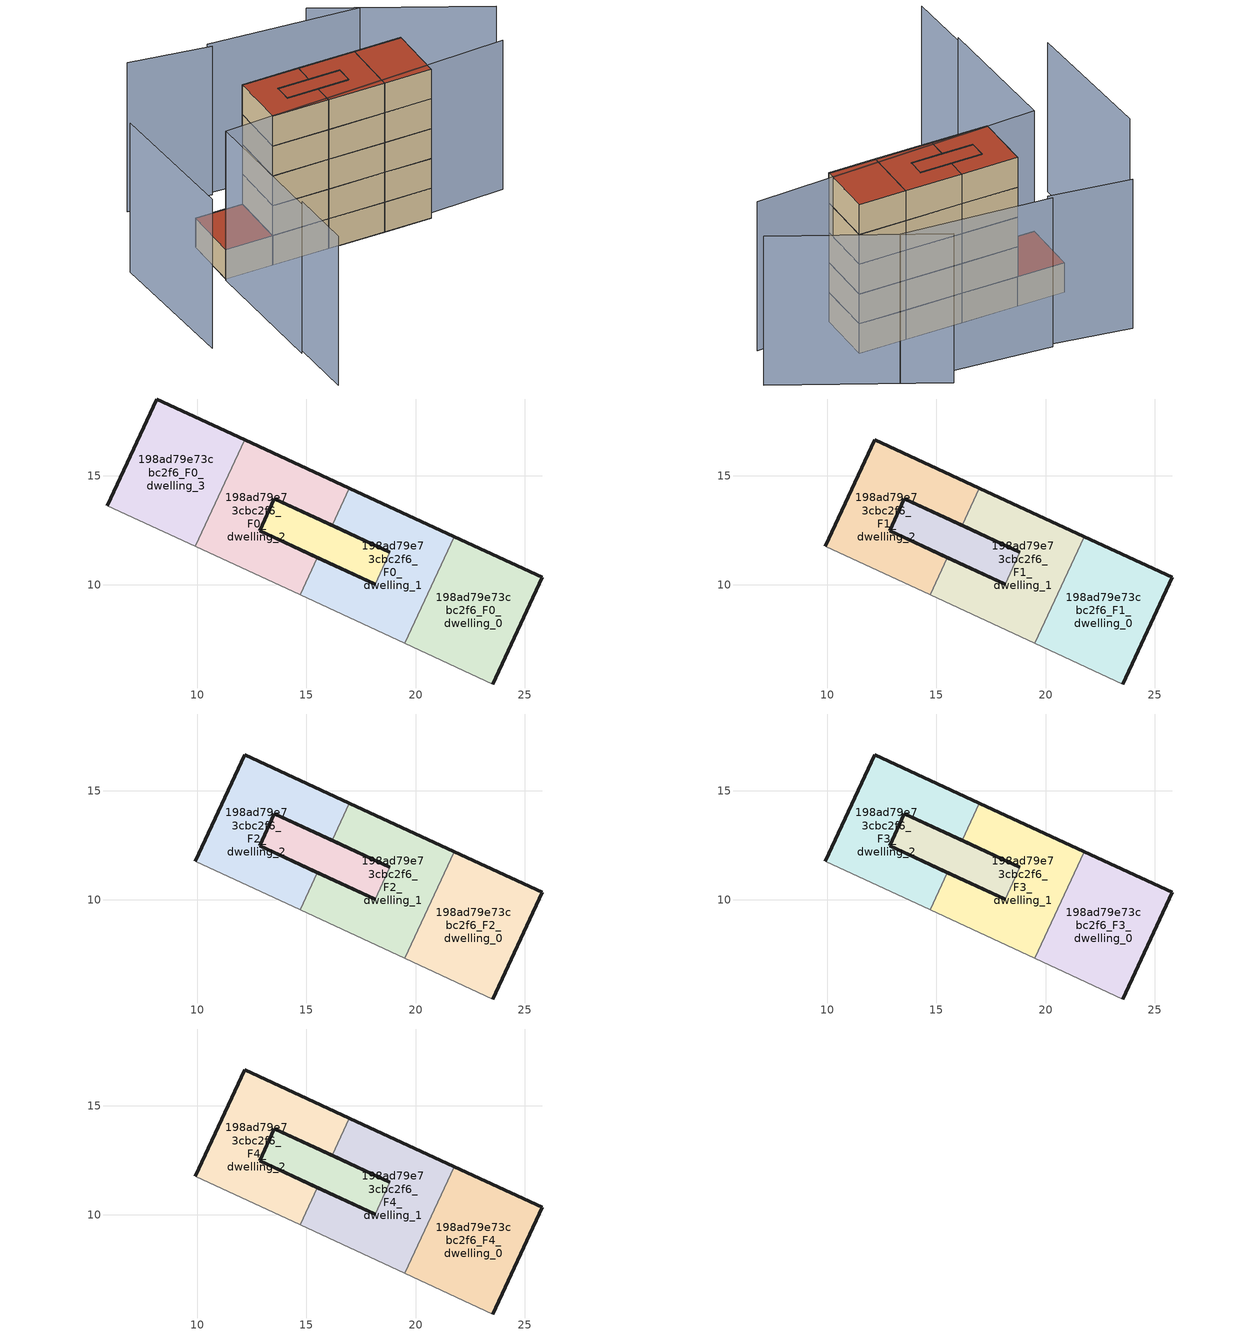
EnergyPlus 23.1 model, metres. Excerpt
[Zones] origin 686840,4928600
198ad79e73cbc2f6_F0_dwelling_0
 floor ground (EU_floor_Construction): 23.53,5.46 25.8,10.35 21.78,12.21 19.52,7.32 z0
 wall outside (EU_wall_Construction): 21.78,12.21 25.8,10.35 23.53,5.46 z0:3
 wall adiabatic (EU_wall_Construction): 23.53,5.46 19.52,7.32 z0:3
 wall to 198ad79e73cbc2f6_F0_dwelling_1 (EU_wall_Construction): 19.52,7.32 21.78,12.21 z0:3
198ad79e73cbc2f6_F0_dwelling_1
 floor ground (EU_floor_Construction): 19.52,7.32 21.78,12.21 16.97,14.43 16.18,12.72 18.83,11.5 18.15,10.03 15.5,11.25 14.71,9.54 z0
 wall outside (EU_wall_Construction): 15.5,11.25 18.15,10.03 / 18.83,11.5 16.18,12.72 / 16.97,14.43 21.78,12.21 z0:3
 wall adiabatic (EU_wall_Construction): 19.52,7.32 14.71,9.54 z0:3
 wall to 198ad79e73cbc2f6_F0_dwelling_2 (EU_wall_Construction): 14.71,9.54 15.5,11.25 / 16.18,12.72 16.97,14.43 z0:3
 wall to 198ad79e73cbc2f6_F0_circulation (EU_wall_Construction): 18.15,10.03 18.83,11.5 z0:3
198ad79e73cbc2f6_F0_dwelling_2
 floor ground (EU_floor_Construction): 15.5,11.25 12.86,12.48 13.54,13.94 16.18,12.72 16.97,14.43 12.17,16.66 9.9,11.76 14.71,9.54 z0
 wall outside (EU_wall_Construction): 16.18,12.72 13.54,13.94 12.86,12.48 15.5,11.25 / 12.17,16.66 16.97,14.43 z0:3
 wall adiabatic (EU_wall_Construction): 14.71,9.54 9.9,11.76 z0:3
 wall to 198ad79e73cbc2f6_F0_dwelling_3 (EU_wall_Construction): 9.9,11.76 12.17,16.66 z0:3
198ad79e73cbc2f6_F0_dwelling_3
 floor ground (EU_floor_Construction): 9.9,11.76 12.17,16.66 8.15,18.51 5.89,13.62 z0
 wall outside (EU_wall_Construction): 5.89,13.62 8.15,18.51 12.17,16.66 z0:3
 wall adiabatic (EU_wall_Construction): 9.9,11.76 5.89,13.62 z0:3
 roof outside (EU_roof_Construction): 12.17,16.66 9.9,11.76 5.89,13.62 8.15,18.51 z3
198ad79e73cbc2f6_F0_circulation
 floor ground (EU_floor_Construction): 18.15,10.03 18.83,11.5 13.54,13.94 12.86,12.48 z0
 wall outside (EU_wall_Construction): 18.15,10.03 12.86,12.48 13.54,13.94 18.83,11.5 z0:3
198ad79e73cbc2f6_F1_dwelling_0
 floor to 198ad79e73cbc2f6_F0_dwelling_0 (EU_floor_Construction): 23.53,5.46 25.79,10.35 21.78,12.21 19.52,7.32 z3
 wall outside (EU_wall_Construction): 21.78,12.21 25.8,10.35 23.53,5.46 z3:6
 wall adiabatic (EU_wall_Construction): 23.53,5.46 19.52,7.32 z3:6
 wall to 198ad79e73cbc2f6_F1_dwelling_1 (EU_wall_Construction): 19.52,7.32 21.78,12.21 z3:6
198ad79e73cbc2f6_F1_dwelling_1
 floor to 198ad79e73cbc2f6_F0_dwelling_1 (EU_floor_Construction): 19.52,7.32 21.78,12.21 16.97,14.43 16.18,12.72 18.83,11.5 18.15,10.03 15.5,11.25 14.71,9.54 z3
 wall outside (EU_wall_Construction): 15.5,11.25 18.15,10.03 / 18.83,11.5 16.18,12.72 / 16.97,14.43 21.78,12.21 z3:6
 wall adiabatic (EU_wall_Construction): 19.52,7.32 14.71,9.54 z3:6
 wall to 198ad79e73cbc2f6_F1_dwelling_2 (EU_wall_Construction): 14.71,9.54 15.5,11.25 / 16.18,12.72 16.97,14.43 z3:6
 wall to 198ad79e73cbc2f6_F1_circulation (EU_wall_Construction): 18.15,10.03 18.83,11.5 z3:6
198ad79e73cbc2f6_F1_dwelling_2
 floor to 198ad79e73cbc2f6_F0_dwelling_2 (EU_floor_Construction): 15.5,11.25 12.86,12.48 13.54,13.94 16.18,12.72 16.97,14.43 12.17,16.66 9.9,11.76 14.71,9.54 z3
 wall outside (EU_wall_Construction): 16.18,12.72 13.54,13.94 12.86,12.48 15.5,11.25 / 9.9,11.76 12.17,16.66 16.97,14.43 z3:6
 wall adiabatic (EU_wall_Construction): 14.71,9.54 9.9,11.76 z3:6
198ad79e73cbc2f6_F1_circulation
 floor to 198ad79e73cbc2f6_F0_circulation (EU_floor_Construction): 18.15,10.03 18.83,11.5 13.54,13.94 12.86,12.48 z3
 wall outside (EU_wall_Construction): 18.15,10.03 12.86,12.48 13.54,13.94 18.83,11.5 z3:6
198ad79e73cbc2f6_F2_dwelling_0
 floor to 198ad79e73cbc2f6_F1_dwelling_0 (EU_floor_Construction): 23.53,5.46 25.79,10.35 21.78,12.21 19.52,7.32 z6
 wall outside (EU_wall_Construction): 21.78,12.21 25.8,10.35 23.53,5.46 z6:9
 wall adiabatic (EU_wall_Construction): 23.53,5.46 19.52,7.32 z6:9
 wall to 198ad79e73cbc2f6_F2_dwelling_1 (EU_wall_Construction): 19.52,7.32 21.78,12.21 z6:9
198ad79e73cbc2f6_F2_dwelling_1
 floor to 198ad79e73cbc2f6_F1_dwelling_1 (EU_floor_Construction): 19.52,7.32 21.78,12.21 16.97,14.43 16.18,12.72 18.83,11.5 18.15,10.03 15.5,11.25 14.71,9.54 z6
 wall outside (EU_wall_Construction): 15.5,11.25 18.15,10.03 / 18.83,11.5 16.18,12.72 / 16.97,14.43 21.78,12.21 z6:9
 wall adiabatic (EU_wall_Construction): 19.52,7.32 14.71,9.54 z6:9
 wall to 198ad79e73cbc2f6_F2_dwelling_2 (EU_wall_Construction): 14.71,9.54 15.5,11.25 / 16.18,12.72 16.97,14.43 z6:9
 wall to 198ad79e73cbc2f6_F2_circulation (EU_wall_Construction): 18.15,10.03 18.83,11.5 z6:9
198ad79e73cbc2f6_F2_dwelling_2
 floor to 198ad79e73cbc2f6_F1_dwelling_2 (EU_floor_Construction): 15.5,11.25 12.86,12.48 13.54,13.94 16.18,12.72 16.97,14.43 12.17,16.66 9.9,11.76 14.71,9.54 z6
 wall outside (EU_wall_Construction): 16.18,12.72 13.54,13.94 12.86,12.48 15.5,11.25 / 9.9,11.76 12.17,16.66 16.97,14.43 z6:9
 wall adiabatic (EU_wall_Construction): 14.71,9.54 9.9,11.76 z6:9
198ad79e73cbc2f6_F2_circulation
 floor to 198ad79e73cbc2f6_F1_circulation (EU_floor_Construction): 18.15,10.03 18.83,11.5 13.54,13.94 12.86,12.48 z6
 wall outside (EU_wall_Construction): 18.15,10.03 12.86,12.48 13.54,13.94 18.83,11.5 z6:9
198ad79e73cbc2f6_F3_dwelling_0
 floor to 198ad79e73cbc2f6_F2_dwelling_0 (EU_floor_Construction): 23.53,5.46 25.79,10.35 21.78,12.21 19.52,7.32 z9
 wall outside (EU_wall_Construction): 21.78,12.21 25.8,10.35 23.53,5.46 z9:12
 wall adiabatic (EU_wall_Construction): 23.53,5.46 19.52,7.32 z9:12
 wall to 198ad79e73cbc2f6_F3_dwelling_1 (EU_wall_Construction): 19.52,7.32 21.78,12.21 z9:12
198ad79e73cbc2f6_F3_dwelling_1
 floor to 198ad79e73cbc2f6_F2_dwelling_1 (EU_floor_Construction): 19.52,7.32 21.78,12.21 16.97,14.43 16.18,12.72 18.83,11.5 18.15,10.03 15.5,11.25 14.71,9.54 z9
 wall outside (EU_wall_Construction): 15.5,11.25 18.15,10.03 / 18.83,11.5 16.18,12.72 / 16.97,14.43 21.78,12.21 z9:12
 wall adiabatic (EU_wall_Construction): 19.52,7.32 14.71,9.54 z9:12
 wall to 198ad79e73cbc2f6_F3_dwelling_2 (EU_wall_Construction): 14.71,9.54 15.5,11.25 / 16.18,12.72 16.97,14.43 z9:12
 wall to 198ad79e73cbc2f6_F3_circulation (EU_wall_Construction): 18.15,10.03 18.83,11.5 z9:12
198ad79e73cbc2f6_F3_dwelling_2
 floor to 198ad79e73cbc2f6_F2_dwelling_2 (EU_floor_Construction): 15.5,11.25 12.86,12.48 13.54,13.94 16.18,12.72 16.97,14.43 12.17,16.66 9.9,11.76 14.71,9.54 z9
 wall outside (EU_wall_Construction): 16.18,12.72 13.54,13.94 12.86,12.48 15.5,11.25 / 9.9,11.76 12.17,16.66 16.97,14.43 z9:12
 wall adiabatic (EU_wall_Construction): 14.71,9.54 9.9,11.76 z9:12
198ad79e73cbc2f6_F3_circulation
 floor to 198ad79e73cbc2f6_F2_circulation (EU_floor_Construction): 18.15,10.03 18.83,11.5 13.54,13.94 12.86,12.48 z9
 wall outside (EU_wall_Construction): 18.15,10.03 12.86,12.48 13.54,13.94 18.83,11.5 z9:12
198ad79e73cbc2f6_F4_dwelling_0
 floor to 198ad79e73cbc2f6_F3_dwelling_0 (EU_floor_Construction): 23.53,5.46 25.79,10.35 21.78,12.21 19.52,7.32 z12
 wall outside (EU_wall_Construction): 21.78,12.21 25.8,10.35 23.53,5.46 z12:15
 wall adiabatic (EU_wall_Construction): 23.53,5.46 19.52,7.32 z12:15
 wall to 198ad79e73cbc2f6_F4_dwelling_1 (EU_wall_Construction): 19.52,7.32 21.78,12.21 z12:15
 roof outside (EU_roof_Construction): 25.8,10.35 23.53,5.46 19.52,7.32 21.78,12.21 z15
198ad79e73cbc2f6_F4_dwelling_1
 floor to 198ad79e73cbc2f6_F3_dwelling_1 (EU_floor_Construction): 19.52,7.32 21.78,12.21 16.97,14.43 16.18,12.72 18.83,11.5 18.15,10.03 15.5,11.25 14.71,9.54 z12
 wall outside (EU_wall_Construction): 15.5,11.25 18.15,10.03 / 18.83,11.5 16.18,12.72 / 16.97,14.43 21.78,12.21 z12:15
 wall adiabatic (EU_wall_Construction): 19.52,7.32 14.71,9.54 z12:15
 wall to 198ad79e73cbc2f6_F4_dwelling_2 (EU_wall_Construction): 14.71,9.54 15.5,11.25 / 16.18,12.72 16.97,14.43 z12:15
 wall to 198ad79e73cbc2f6_F4_circulation (EU_wall_Construction): 18.15,10.03 18.83,11.5 z12:15
 roof outside (EU_roof_Construction): 21.78,12.21 19.52,7.32 14.71,9.54 15.5,11.25 18.15,10.03 18.83,11.5 16.18,12.72 16.97,14.43 z15
198ad79e73cbc2f6_F4_dwelling_2
 floor to 198ad79e73cbc2f6_F3_dwelling_2 (EU_floor_Construction): 15.5,11.25 12.86,12.48 13.54,13.94 16.18,12.72 16.97,14.43 12.17,16.66 9.9,11.76 14.71,9.54 z12
 wall outside (EU_wall_Construction): 16.18,12.72 13.54,13.94 12.86,12.48 15.5,11.25 / 9.9,11.76 12.17,16.66 16.97,14.43 z12:15
 wall adiabatic (EU_wall_Construction): 14.71,9.54 9.9,11.76 z12:15
 roof outside (EU_roof_Construction): 16.97,14.43 16.18,12.72 13.54,13.94 12.86,12.48 15.5,11.25 14.71,9.54 9.9,11.76 12.17,16.66 z15
198ad79e73cbc2f6_F4_circulation
 floor to 198ad79e73cbc2f6_F3_circulation (EU_floor_Construction): 18.15,10.03 18.83,11.5 13.54,13.94 12.86,12.48 z12
 wall outside (EU_wall_Construction): 18.15,10.03 12.86,12.48 13.54,13.94 18.83,11.5 z12:15
 roof outside (EU_roof_Construction): 18.83,11.5 18.15,10.03 12.86,12.48 13.54,13.94 z15
shading: -1.02,-3.36 1.27,2.09 / 0.96,1.91 5.77,13.55 / 5.77,13.55 30.58,3.3 / 1.91,20.6 -2.97,8.35 / 34.3,6.83 24.46,19.26 / 27.24,15.76 15.21,22.59 / 15.25,22.11 8.97,26.28 z0:15
[Building]
EU S2 Campaign: North Axis=0; Terrain=City; Solar Distribution=FullExterior
[Site:Location]
Bologna: Latitude=44.5; Longitude=11.25; Time Zone=1; Elevation=37
[SizingPeriod:WeatherFileDays]
AnnualSizingPeriod: Begin Month=1; Begin Day of Month=1; End Month=12; End Day of Month=31; Day of Week for Start Day=Monday; Use Weather File Daylight Saving Period=No; Use Weather File Rain and Snow Indicators=No
[MATERIAL]
EU_InternalMass_Material: Roughness=MediumRough; Thickness=0.1; Conductivity=1; Density=1800; Specific Heat=900; Thermal Absorptance=0.9; Solar Absorptance=0.7; Visible Absorptance=0.7
[MATERIAL:NOMASS] Roughness=MediumRough; Thermal Absorptance=0.9; Solar Absorptance=0.7; Visible Absorptance=0.7
Name | Thermal Resistance
EU_wall_NoMass | 0.905828
EU_roof_NoMass | 0.37593
EU_floor_NoMass | 0.67114
[CONSTRUCTION]
EU_wall_Construction: EU_wall_NoMass
EU_roof_Construction: EU_roof_NoMass
EU_floor_Construction: EU_floor_NoMass
EU_InternalMass_Construction: EU_InternalMass_Material
[ZONE] Type=1; Multiplier=1; Ceiling Height=autocalculate; Floor Area=autocalculate; Part of Total Floor Area=Yes
Name | Volume
198ad79e73cbc2f6_F0_dwelling_0 | 71.521
198ad79e73cbc2f6_F1_dwelling_0; 198ad79e73cbc2f6_F2_dwelling_0; 198ad79e73cbc2f6_F3_dwelling_0; 198ad79e73cbc2f6_F4_dwelling_0; 198ad79e73cbc2f6_F0_dwelling_3 | 71.5203
198ad79e73cbc2f6_F0_dwelling_1; 198ad79e73cbc2f6_F1_dwelling_1; 198ad79e73cbc2f6_F2_dwelling_1; 198ad79e73cbc2f6_F3_dwelling_1; 198ad79e73cbc2f6_F4_dwelling_1 | 71.5151
198ad79e73cbc2f6_F0_dwelling_2 | 71.5247
198ad79e73cbc2f6_F1_dwelling_2; 198ad79e73cbc2f6_F2_dwelling_2; 198ad79e73cbc2f6_F3_dwelling_2; 198ad79e73cbc2f6_F4_dwelling_2 | 71.5239
198ad79e73cbc2f6_F0_circulation | 28.2795
198ad79e73cbc2f6_F1_circulation; 198ad79e73cbc2f6_F2_circulation; 198ad79e73cbc2f6_F3_circulation; 198ad79e73cbc2f6_F4_circulation | 28.2788
[INTERNALMASS] Construction=EU_InternalMass_Construction
Name | Zone or ZoneList | Surface Area
198ad79e73cbc2f6_F0_dwelling_0_EU_InternalMass | 198ad79e73cbc2f6_F0_dwelling_0 | 23.8376
198ad79e73cbc2f6_F0_dwelling_1_EU_InternalMass | 198ad79e73cbc2f6_F0_dwelling_1 | 23.8376
198ad79e73cbc2f6_F0_dwelling_2_EU_InternalMass | 198ad79e73cbc2f6_F0_dwelling_2 | 23.8376
198ad79e73cbc2f6_F0_dwelling_3_EU_InternalMass | 198ad79e73cbc2f6_F0_dwelling_3 | 23.8376
198ad79e73cbc2f6_F1_dwelling_0_EU_InternalMass | 198ad79e73cbc2f6_F1_dwelling_0 | 31.7834
198ad79e73cbc2f6_F1_dwelling_1_EU_InternalMass | 198ad79e73cbc2f6_F1_dwelling_1 | 31.7834
198ad79e73cbc2f6_F1_dwelling_2_EU_InternalMass | 198ad79e73cbc2f6_F1_dwelling_2 | 31.7834
198ad79e73cbc2f6_F2_dwelling_0_EU_InternalMass | 198ad79e73cbc2f6_F2_dwelling_0 | 31.7834
198ad79e73cbc2f6_F2_dwelling_1_EU_InternalMass | 198ad79e73cbc2f6_F2_dwelling_1 | 31.7834
198ad79e73cbc2f6_F2_dwelling_2_EU_InternalMass | 198ad79e73cbc2f6_F2_dwelling_2 | 31.7834
198ad79e73cbc2f6_F3_dwelling_0_EU_InternalMass | 198ad79e73cbc2f6_F3_dwelling_0 | 31.7834
198ad79e73cbc2f6_F3_dwelling_1_EU_InternalMass | 198ad79e73cbc2f6_F3_dwelling_1 | 31.7834
198ad79e73cbc2f6_F3_dwelling_2_EU_InternalMass | 198ad79e73cbc2f6_F3_dwelling_2 | 31.7834
198ad79e73cbc2f6_F4_dwelling_0_EU_InternalMass | 198ad79e73cbc2f6_F4_dwelling_0 | 31.7834
198ad79e73cbc2f6_F4_dwelling_1_EU_InternalMass | 198ad79e73cbc2f6_F4_dwelling_1 | 31.7834
198ad79e73cbc2f6_F4_dwelling_2_EU_InternalMass | 198ad79e73cbc2f6_F4_dwelling_2 | 31.7834
[OTHEREQUIPMENT] Fuel Type=Electricity; Design Level Calculation Method=Watts/Area; Power per Zone Floor Area=1; Fraction Latent=0; Fraction Radiant=0; Fraction Lost=0; Carbon Dioxide Generation Rate=0; EndUse Subcategory=EU_Step8_InternalGains
Name | Zone or ZoneList or Space or SpaceList | Schedule
EU_Step8_InternalGain_198ad79e73cbc2f6_F0_dwelling_0_f000 | 198ad79e73cbc2f6_F0_dwelling_0 | EU_Step8_GainSchedule_198ad79e73cbc2f6_F0_dwelling_0_f000
EU_Step8_InternalGain_198ad79e73cbc2f6_F0_dwelling_1_f000 | 198ad79e73cbc2f6_F0_dwelling_1 | EU_Step8_GainSchedule_198ad79e73cbc2f6_F0_dwelling_1_f000
EU_Step8_InternalGain_198ad79e73cbc2f6_F0_dwelling_2_f000 | 198ad79e73cbc2f6_F0_dwelling_2 | EU_Step8_GainSchedule_198ad79e73cbc2f6_F0_dwelling_2_f000
EU_Step8_InternalGain_198ad79e73cbc2f6_F0_dwelling_3_f000 | 198ad79e73cbc2f6_F0_dwelling_3 | EU_Step8_GainSchedule_198ad79e73cbc2f6_F0_dwelling_3_f000
EU_Step8_InternalGain_198ad79e73cbc2f6_F1_dwelling_0_f000 | 198ad79e73cbc2f6_F1_dwelling_0 | EU_Step8_GainSchedule_198ad79e73cbc2f6_F1_dwelling_0_f000
EU_Step8_InternalGain_198ad79e73cbc2f6_F1_dwelling_1_f000 | 198ad79e73cbc2f6_F1_dwelling_1 | EU_Step8_GainSchedule_198ad79e73cbc2f6_F1_dwelling_1_f000
EU_Step8_InternalGain_198ad79e73cbc2f6_F1_dwelling_2_f000 | 198ad79e73cbc2f6_F1_dwelling_2 | EU_Step8_GainSchedule_198ad79e73cbc2f6_F1_dwelling_2_f000
EU_Step8_InternalGain_198ad79e73cbc2f6_F2_dwelling_0_f000 | 198ad79e73cbc2f6_F2_dwelling_0 | EU_Step8_GainSchedule_198ad79e73cbc2f6_F2_dwelling_0_f000
EU_Step8_InternalGain_198ad79e73cbc2f6_F2_dwelling_1_f000 | 198ad79e73cbc2f6_F2_dwelling_1 | EU_Step8_GainSchedule_198ad79e73cbc2f6_F2_dwelling_1_f000
EU_Step8_InternalGain_198ad79e73cbc2f6_F2_dwelling_2_f000 | 198ad79e73cbc2f6_F2_dwelling_2 | EU_Step8_GainSchedule_198ad79e73cbc2f6_F2_dwelling_2_f000
EU_Step8_InternalGain_198ad79e73cbc2f6_F3_dwelling_0_f000 | 198ad79e73cbc2f6_F3_dwelling_0 | EU_Step8_GainSchedule_198ad79e73cbc2f6_F3_dwelling_0_f000
EU_Step8_InternalGain_198ad79e73cbc2f6_F3_dwelling_1_f000 | 198ad79e73cbc2f6_F3_dwelling_1 | EU_Step8_GainSchedule_198ad79e73cbc2f6_F3_dwelling_1_f000
EU_Step8_InternalGain_198ad79e73cbc2f6_F3_dwelling_2_f000 | 198ad79e73cbc2f6_F3_dwelling_2 | EU_Step8_GainSchedule_198ad79e73cbc2f6_F3_dwelling_2_f000
EU_Step8_InternalGain_198ad79e73cbc2f6_F4_dwelling_0_f000 | 198ad79e73cbc2f6_F4_dwelling_0 | EU_Step8_GainSchedule_198ad79e73cbc2f6_F4_dwelling_0_f000
EU_Step8_InternalGain_198ad79e73cbc2f6_F4_dwelling_1_f000 | 198ad79e73cbc2f6_F4_dwelling_1 | EU_Step8_GainSchedule_198ad79e73cbc2f6_F4_dwelling_1_f000
EU_Step8_InternalGain_198ad79e73cbc2f6_F4_dwelling_2_f000 | 198ad79e73cbc2f6_F4_dwelling_2 | EU_Step8_GainSchedule_198ad79e73cbc2f6_F4_dwelling_2_f000
[ZONEINFILTRATION:DESIGNFLOWRATE] Schedule=EU_AlwaysOn; Design Flow Rate Calculation Method=Flow/Area; Flow Rate per Floor Area=0.0005; Constant Term Coefficient=1; Temperature Term Coefficient=0; Velocity Term Coefficient=0; Velocity Squared Term Coefficient=0
Name | Zone or ZoneList or Space or SpaceList
EU_Circulation_Infiltration_198ad79e73cbc2f6_F0_circulation | 198ad79e73cbc2f6_F0_circulation
EU_Circulation_Infiltration_198ad79e73cbc2f6_F1_circulation | 198ad79e73cbc2f6_F1_circulation
EU_Circulation_Infiltration_198ad79e73cbc2f6_F2_circulation | 198ad79e73cbc2f6_F2_circulation
EU_Circulation_Infiltration_198ad79e73cbc2f6_F3_circulation | 198ad79e73cbc2f6_F3_circulation
EU_Circulation_Infiltration_198ad79e73cbc2f6_F4_circulation | 198ad79e73cbc2f6_F4_circulation
[ZONEVENTILATION:DESIGNFLOWRATE] Schedule=EU_AlwaysOn; Design Flow Rate Calculation Method=AirChanges/Hour; Air Changes per Hour=0.73129; Ventilation Type=Natural; Fan Pressure Rise=0; Fan Total Efficiency=1; Constant Term Coefficient=1; Temperature Term Coefficient=0; Velocity Term Coefficient=0; Velocity Squared Term Coefficient=0; Minimum Indoor Temperature=-100; Maximum Indoor Temperature=100; Delta Temperature=-100; Minimum Outdoor Temperature=-100; Maximum Outdoor Temperature=100; Maximum Wind Speed=40
Name | Zone or ZoneList or Space or SpaceList
EU_ConstantAir_198ad79e73cbc2f6_F0_dwelling_0 | 198ad79e73cbc2f6_F0_dwelling_0
EU_ConstantAir_198ad79e73cbc2f6_F0_dwelling_1 | 198ad79e73cbc2f6_F0_dwelling_1
EU_ConstantAir_198ad79e73cbc2f6_F0_dwelling_2 | 198ad79e73cbc2f6_F0_dwelling_2
EU_ConstantAir_198ad79e73cbc2f6_F0_dwelling_3 | 198ad79e73cbc2f6_F0_dwelling_3
EU_ConstantAir_198ad79e73cbc2f6_F1_dwelling_0 | 198ad79e73cbc2f6_F1_dwelling_0
EU_ConstantAir_198ad79e73cbc2f6_F1_dwelling_1 | 198ad79e73cbc2f6_F1_dwelling_1
EU_ConstantAir_198ad79e73cbc2f6_F1_dwelling_2 | 198ad79e73cbc2f6_F1_dwelling_2
EU_ConstantAir_198ad79e73cbc2f6_F2_dwelling_0 | 198ad79e73cbc2f6_F2_dwelling_0
EU_ConstantAir_198ad79e73cbc2f6_F2_dwelling_1 | 198ad79e73cbc2f6_F2_dwelling_1
EU_ConstantAir_198ad79e73cbc2f6_F2_dwelling_2 | 198ad79e73cbc2f6_F2_dwelling_2
EU_ConstantAir_198ad79e73cbc2f6_F3_dwelling_0 | 198ad79e73cbc2f6_F3_dwelling_0
EU_ConstantAir_198ad79e73cbc2f6_F3_dwelling_1 | 198ad79e73cbc2f6_F3_dwelling_1
EU_ConstantAir_198ad79e73cbc2f6_F3_dwelling_2 | 198ad79e73cbc2f6_F3_dwelling_2
EU_ConstantAir_198ad79e73cbc2f6_F4_dwelling_0 | 198ad79e73cbc2f6_F4_dwelling_0
EU_ConstantAir_198ad79e73cbc2f6_F4_dwelling_1 | 198ad79e73cbc2f6_F4_dwelling_1
EU_ConstantAir_198ad79e73cbc2f6_F4_dwelling_2 | 198ad79e73cbc2f6_F4_dwelling_2
[HVACTEMPLATE:THERMOSTAT] Constant Heating Setpoint=20; Constant Cooling Setpoint=50
EU_HeatOnly_198ad79e73cbc2f6_F0_dwelling_0; EU_HeatOnly_198ad79e73cbc2f6_F0_dwelling_1; EU_HeatOnly_198ad79e73cbc2f6_F0_dwelling_2; EU_HeatOnly_198ad79e73cbc2f6_F0_dwelling_3; EU_HeatOnly_198ad79e73cbc2f6_F1_dwelling_0; EU_HeatOnly_198ad79e73cbc2f6_F1_dwelling_1; EU_HeatOnly_198ad79e73cbc2f6_F1_dwelling_2; EU_HeatOnly_198ad79e73cbc2f6_F2_dwelling_0; EU_HeatOnly_198ad79e73cbc2f6_F2_dwelling_1; EU_HeatOnly_198ad79e73cbc2f6_F2_dwelling_2; EU_HeatOnly_198ad79e73cbc2f6_F3_dwelling_0; EU_HeatOnly_198ad79e73cbc2f6_F3_dwelling_1; EU_HeatOnly_198ad79e73cbc2f6_F3_dwelling_2; EU_HeatOnly_198ad79e73cbc2f6_F4_dwelling_0; EU_HeatOnly_198ad79e73cbc2f6_F4_dwelling_1; EU_HeatOnly_198ad79e73cbc2f6_F4_dwelling_2
[HVACTEMPLATE:ZONE:IDEALLOADSAIRSYSTEM] System Availability Schedule=EU_AlwaysOn; Maximum Heating Supply Air Temperature=50; Minimum Cooling Supply Air Temperature=13; Maximum Heating Supply Air Humidity Ratio=0.0156; Minimum Cooling Supply Air Humidity Ratio=0.0077; Heating Limit=NoLimit; Cooling Limit=NoLimit; Heating Availability Schedule=EU_AlwaysOn; Cooling Availability Schedule=EU_CoolingOff; Dehumidification Control Type=ConstantSensibleHeatRatio; Cooling Sensible Heat Ratio=0.7; Dehumidification Setpoint=60; Humidification Control Type=None; Humidification Setpoint=30; Outdoor Air Method=None; Outdoor Air Flow Rate per Person=0.00944; Outdoor Air Flow Rate per Zone Floor Area=0; Outdoor Air Flow Rate per Zone=0; Demand Controlled Ventilation Type=None; Outdoor Air Economizer Type=NoEconomizer; Heat Recovery Type=None; Sensible Heat Recovery Effectiveness=0.7; Latent Heat Recovery Effectiveness=0.65
Name | Template Thermostat
198ad79e73cbc2f6_F0_dwelling_0 | EU_HeatOnly_198ad79e73cbc2f6_F0_dwelling_0
198ad79e73cbc2f6_F0_dwelling_1 | EU_HeatOnly_198ad79e73cbc2f6_F0_dwelling_1
198ad79e73cbc2f6_F0_dwelling_2 | EU_HeatOnly_198ad79e73cbc2f6_F0_dwelling_2
198ad79e73cbc2f6_F0_dwelling_3 | EU_HeatOnly_198ad79e73cbc2f6_F0_dwelling_3
198ad79e73cbc2f6_F1_dwelling_0 | EU_HeatOnly_198ad79e73cbc2f6_F1_dwelling_0
198ad79e73cbc2f6_F1_dwelling_1 | EU_HeatOnly_198ad79e73cbc2f6_F1_dwelling_1
198ad79e73cbc2f6_F1_dwelling_2 | EU_HeatOnly_198ad79e73cbc2f6_F1_dwelling_2
198ad79e73cbc2f6_F2_dwelling_0 | EU_HeatOnly_198ad79e73cbc2f6_F2_dwelling_0
198ad79e73cbc2f6_F2_dwelling_1 | EU_HeatOnly_198ad79e73cbc2f6_F2_dwelling_1
198ad79e73cbc2f6_F2_dwelling_2 | EU_HeatOnly_198ad79e73cbc2f6_F2_dwelling_2
198ad79e73cbc2f6_F3_dwelling_0 | EU_HeatOnly_198ad79e73cbc2f6_F3_dwelling_0
198ad79e73cbc2f6_F3_dwelling_1 | EU_HeatOnly_198ad79e73cbc2f6_F3_dwelling_1
198ad79e73cbc2f6_F3_dwelling_2 | EU_HeatOnly_198ad79e73cbc2f6_F3_dwelling_2
198ad79e73cbc2f6_F4_dwelling_0 | EU_HeatOnly_198ad79e73cbc2f6_F4_dwelling_0
198ad79e73cbc2f6_F4_dwelling_1 | EU_HeatOnly_198ad79e73cbc2f6_F4_dwelling_1
198ad79e73cbc2f6_F4_dwelling_2 | EU_HeatOnly_198ad79e73cbc2f6_F4_dwelling_2
[SIZING:ZONE] Zone Cooling Design Supply Air Temperature Input Method=SupplyAirTemperature; Zone Cooling Design Supply Air Temperature=13; Zone Heating Design Supply Air Temperature Input Method=SupplyAirTemperature; Zone Heating Design Supply Air Temperature=50; Zone Cooling Design Supply Air Humidity Ratio=0.008; Zone Heating Design Supply Air Humidity Ratio=0.008; Cooling Design Air Flow Method=DesignDay; Cooling Design Air Flow Rate=0; Cooling Minimum Air Flow per Zone Floor Area=0.000762; Cooling Minimum Air Flow=0; Cooling Minimum Air Flow Fraction=0.2; Heating Design Air Flow Method=DesignDay; Heating Design Air Flow Rate=0; Heating Maximum Air Flow per Zone Floor Area=0.002032; Heating Maximum Air Flow=0.141576; Heating Maximum Air Flow Fraction=0.3; Account for Dedicated Outdoor Air System=No; Dedicated Outdoor Air System Control Strategy=NeutralSupplyAir; Dedicated Outdoor Air Low Setpoint Temperature for Design=autosize; Dedicated Outdoor Air High Setpoint Temperature for Design=autosize; Zone Load Sizing Method=Sensible Load Only No Latent Load; Zone Latent Cooling Design Supply Air Humidity Ratio Input Method=HumidityRatioDifference; Zone Cooling Design Supply Air Humidity Ratio Difference=0.005; Zone Latent Heating Design Supply Air Humidity Ratio Input Method=HumidityRatioDifference; Zone Humidification Design Supply Air Humidity Ratio Difference=0.005
198ad79e73cbc2f6_F0_dwelling_0; 198ad79e73cbc2f6_F0_dwelling_1; 198ad79e73cbc2f6_F0_dwelling_2; 198ad79e73cbc2f6_F0_dwelling_3; 198ad79e73cbc2f6_F1_dwelling_0; 198ad79e73cbc2f6_F1_dwelling_1; 198ad79e73cbc2f6_F1_dwelling_2; 198ad79e73cbc2f6_F2_dwelling_0; 198ad79e73cbc2f6_F2_dwelling_1; 198ad79e73cbc2f6_F2_dwelling_2; 198ad79e73cbc2f6_F3_dwelling_0; 198ad79e73cbc2f6_F3_dwelling_1; 198ad79e73cbc2f6_F3_dwelling_2; 198ad79e73cbc2f6_F4_dwelling_0; 198ad79e73cbc2f6_F4_dwelling_1; 198ad79e73cbc2f6_F4_dwelling_2
[SCHEDULE:CONSTANT]
Name | Hourly Value
EU_AlwaysOn | 1
EU_CoolingOff | 0
[SCHEDULE:FILE] Column Number=1; Rows to Skip at Top=0; Number of Hours of Data=8760; Column Separator=Comma; Interpolate to Timestep=No; Minutes per Item=60; Adjust Schedule for Daylight Savings=Yes
Name | File
EU_Step8_GainSchedule_198ad79e73cbc2f6_F0_dwelling_0_f000 | ../../schedules/198ad79e73cbc2f6/198ad79e73cbc2f6_F0_dwelling_0_f000_gain.csv
EU_Step8_GainSchedule_198ad79e73cbc2f6_F0_dwelling_1_f000 | ../../schedules/198ad79e73cbc2f6/198ad79e73cbc2f6_F0_dwelling_1_f000_gain.csv
EU_Step8_GainSchedule_198ad79e73cbc2f6_F0_dwelling_2_f000 | ../../schedules/198ad79e73cbc2f6/198ad79e73cbc2f6_F0_dwelling_2_f000_gain.csv
EU_Step8_GainSchedule_198ad79e73cbc2f6_F0_dwelling_3_f000 | ../../schedules/198ad79e73cbc2f6/198ad79e73cbc2f6_F0_dwelling_3_f000_gain.csv
EU_Step8_GainSchedule_198ad79e73cbc2f6_F1_dwelling_0_f000 | ../../schedules/198ad79e73cbc2f6/198ad79e73cbc2f6_F1_dwelling_0_f000_gain.csv
EU_Step8_GainSchedule_198ad79e73cbc2f6_F1_dwelling_1_f000 | ../../schedules/198ad79e73cbc2f6/198ad79e73cbc2f6_F1_dwelling_1_f000_gain.csv
EU_Step8_GainSchedule_198ad79e73cbc2f6_F1_dwelling_2_f000 | ../../schedules/198ad79e73cbc2f6/198ad79e73cbc2f6_F1_dwelling_2_f000_gain.csv
EU_Step8_GainSchedule_198ad79e73cbc2f6_F2_dwelling_0_f000 | ../../schedules/198ad79e73cbc2f6/198ad79e73cbc2f6_F2_dwelling_0_f000_gain.csv
EU_Step8_GainSchedule_198ad79e73cbc2f6_F2_dwelling_1_f000 | ../../schedules/198ad79e73cbc2f6/198ad79e73cbc2f6_F2_dwelling_1_f000_gain.csv
EU_Step8_GainSchedule_198ad79e73cbc2f6_F2_dwelling_2_f000 | ../../schedules/198ad79e73cbc2f6/198ad79e73cbc2f6_F2_dwelling_2_f000_gain.csv
EU_Step8_GainSchedule_198ad79e73cbc2f6_F3_dwelling_0_f000 | ../../schedules/198ad79e73cbc2f6/198ad79e73cbc2f6_F3_dwelling_0_f000_gain.csv
EU_Step8_GainSchedule_198ad79e73cbc2f6_F3_dwelling_1_f000 | ../../schedules/198ad79e73cbc2f6/198ad79e73cbc2f6_F3_dwelling_1_f000_gain.csv
EU_Step8_GainSchedule_198ad79e73cbc2f6_F3_dwelling_2_f000 | ../../schedules/198ad79e73cbc2f6/198ad79e73cbc2f6_F3_dwelling_2_f000_gain.csv
EU_Step8_GainSchedule_198ad79e73cbc2f6_F4_dwelling_0_f000 | ../../schedules/198ad79e73cbc2f6/198ad79e73cbc2f6_F4_dwelling_0_f000_gain.csv
EU_Step8_GainSchedule_198ad79e73cbc2f6_F4_dwelling_1_f000 | ../../schedules/198ad79e73cbc2f6/198ad79e73cbc2f6_F4_dwelling_1_f000_gain.csv
EU_Step8_GainSchedule_198ad79e73cbc2f6_F4_dwelling_2_f000 | ../../schedules/198ad79e73cbc2f6/198ad79e73cbc2f6_F4_dwelling_2_f000_gain.csv
